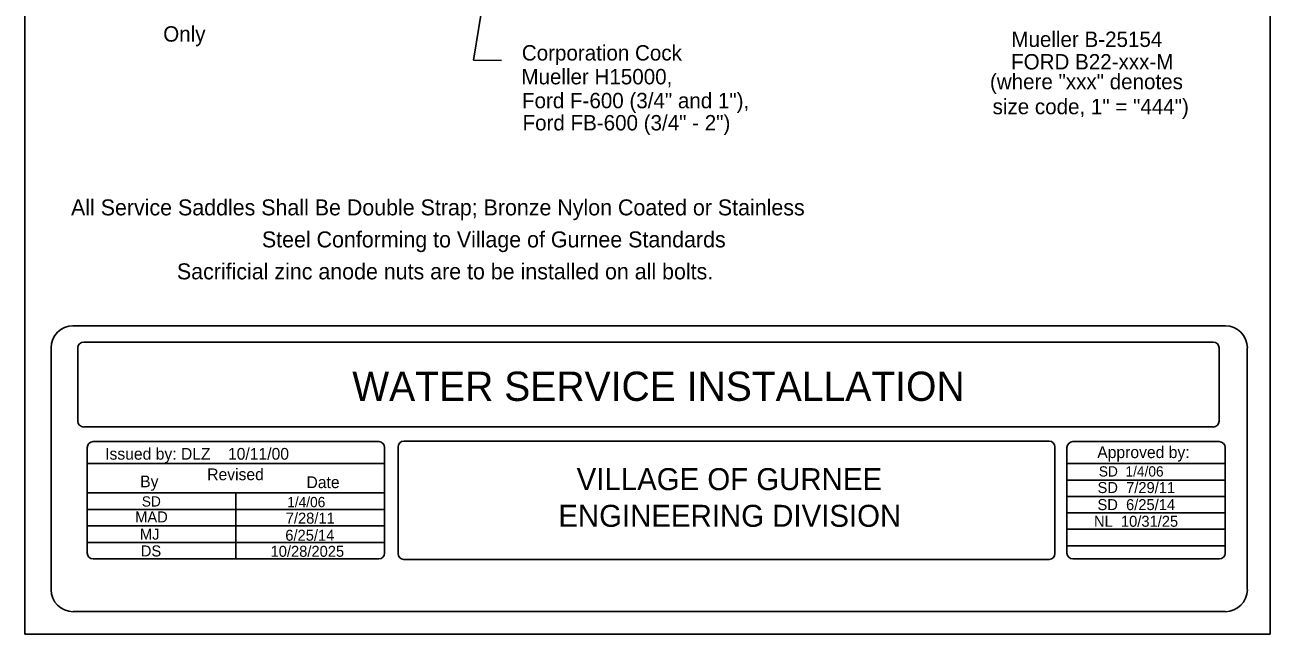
# Model space of a CAD drawing. Extents: x -1863 to -1632, y 1680 to 1979.
# Drawn here: x -1863.2 to -1631.8, y 1679.7 to 1792.9 of the extents above; entities that cross this region are included whole.
import ezdxf

# ---------------------------------------------------------------- set-up
doc = ezdxf.new("R2010")
doc.units = 0
for name, color, linetype in [('1', 7, 'Continuous'), ('Default', 7, 'Continuous'), ('Level 5', 7, 'Continuous')]:
    doc.layers.add(name, color=color, linetype=linetype)

msp = doc.modelspace()

# ---------------------------------------------------------------- linework, layer by layer
at = {"layer": '1'}
for p, q in [((-1779.86, 1786.33), (-1775.98, 1810.04)), ((-1779.86, 1786.33), (-1774.65, 1786.27)), ((-1640.07, 1736.97), (-1854.35, 1736.97)), ((-1642.32, 1733.97), (-1852.31, 1733.97)), ((-1858.36, 1687.95), (-1858.36, 1732.88)), ((-1853.39, 1732.88), (-1853.39, 1719.26)), ((-1641.23, 1732.88), (-1641.23, 1719.26)), ((-1635.99, 1732.88), (-1635.99, 1687.95)), ((-1642.32, 1718.18), (-1852.31, 1718.18)), ((-1797.46, 1715.45), (-1850.57, 1715.45)), ((-1792.79, 1715.55), (-1672.83, 1715.55)), ((-1641.18, 1715.45), (-1668.42, 1715.45)), ((-1851.66, 1694.75), (-1851.66, 1714.36)), ((-1796.37, 1694.75), (-1796.37, 1714.36)), ((-1793.88, 1694.66), (-1793.88, 1714.46)), ((-1671.74, 1714.46), (-1671.74, 1694.66)), ((-1669.51, 1714.36), (-1669.51, 1694.75)), ((-1640.1, 1694.75), (-1640.1, 1714.36)), ((-1796.37, 1711.37), (-1851.66, 1711.37)), ((-1640.1, 1711.37), (-1669.51, 1711.37)), ((-1640.1, 1708.32), (-1669.51, 1708.32)), ((-1796.37, 1705.92), (-1851.66, 1705.92)), ((-1824.02, 1693.66), (-1824.02, 1705.81)), ((-1640.1, 1705.27), (-1669.51, 1705.27)), ((-1796.37, 1702.86), (-1851.66, 1702.86)), ((-1640.1, 1702.22), (-1669.51, 1702.22)), ((-1796.37, 1699.79), (-1851.66, 1699.79)), ((-1640.1, 1699.17), (-1669.51, 1699.17)), ((-1796.37, 1696.73), (-1851.66, 1696.73)), ((-1640.1, 1696.12), (-1669.51, 1696.12)), ((-1797.46, 1693.66), (-1850.57, 1693.66)), ((-1672.83, 1693.57), (-1792.79, 1693.57)), ((-1641.18, 1693.66), (-1668.42, 1693.66)), ((-1640.07, 1683.86), (-1854.27, 1683.86))]:
    msp.add_line(p, q, dxfattribs=at)
msp.add_lwpolyline([(-1863.24, 1679.69), (-1631.75, 1679.69), (-1631.75, 1979.27), (-1863.24, 1979.27)], close=True, dxfattribs=at)
for centre, radius, start, end in [((-1854.27, 1732.88), 4.09, 90, 180), ((-1640.07, 1732.88), 4.09, 0, 90), ((-1852.31, 1732.88), 1.09, 90, 180), ((-1642.32, 1732.88), 1.09, 0, 90), ((-1852.31, 1719.26), 1.09, 180, 270), ((-1642.32, 1719.26), 1.09, 270, 360), ((-1850.57, 1714.36), 1.09, 90, 180), ((-1797.46, 1714.36), 1.09, 360, 90), ((-1792.79, 1714.46), 1.09, 90, 180), ((-1672.83, 1714.46), 1.09, 360, 90), ((-1668.42, 1714.36), 1.09, 90, 180), ((-1641.19, 1714.36), 1.09, 360, 90), ((-1850.57, 1694.75), 1.09, 180, 270), ((-1797.46, 1694.75), 1.09, 270, 360), ((-1792.79, 1694.65), 1.09, 180, 270), ((-1672.83, 1694.65), 1.09, 270, 0), ((-1668.42, 1694.75), 1.09, 180, 270), ((-1641.19, 1694.75), 1.09, 270, 0), ((-1854.27, 1687.94), 4.09, 180, 270), ((-1640.07, 1687.94), 4.09, 270, 360)]:
    msp.add_arc(centre, radius, start, end, dxfattribs=at)

# ---------------------------------------------------------------- texts
for s, height, p in [('Only', 2.86, (-1837.53, 1789.79)), ('Mueller B-25154', 2.8596, (-1679.85, 1788.8)), ('Corporation Cock', 2.8596, (-1770.86, 1786.28)), ('Mueller H15000,', 2.8596, (-1770.94, 1781.85)), ('All Service Saddles Shall Be Double Strap; Bronze Nylon Coated or Stainless ', 2.974, (-1854.67, 1757.5)), ('Steel Conforming to Village of Gurnee Standards', 2.974, (-1819.18, 1751.55)), ('Sacrificial zinc anode nuts are to be installed on all bolts.', 2.974, (-1834.98, 1745.61)), ('WATER SERVICE INSTALLATION', 5.4337, (-1802.39, 1723.03)), ('Issued by: DLZ    10/11/00', 2.1787, (-1848.32, 1712.1)), ('Approved by:', 2.1787, (-1663.88, 1712.4)), ('By', 2.179, (-1841.81, 1706.97)), ('Revised', 2.179, (-1829.35, 1708.29)), ('Date', 2.179, (-1810.89, 1706.82)), ('VILLAGE OF GURNEE', 4.0851, (-1760.66, 1706.44)), ('ENGINEERING DIVISION', 4.0851, (-1764.07, 1699.63))]:
    msp.add_text(s, height=height, dxfattribs=at).set_placement(p)
at = {"layer": 'Default'}
for s, height, p in [('FORD B22-xxx-M', 2.8596, (-1679.9, 1784.62)), ('(where "xxx" denotes', 2.8596, (-1683.83, 1780.94)), ('Ford F-600 (3/4" and 1"),', 2.8596, (-1770.83, 1777.41)), ('size code, 1" = "444")', 2.8596, (-1683.34, 1776.3)), ('Ford FB-600 (3/4" - 2")', 2.8596, (-1770.73, 1773.29)), ('SD  7/29/11', 2.0426, (-1663.83, 1705.9)), ('SD', 1.906, (-1841.51, 1703.39)), ('1/4/06', 1.906, (-1814.48, 1703.27)), ('SD  6/25/14', 2.0426, (-1663.84, 1702.73)), ('MAD', 2.043, (-1842.75, 1700.44)), ('7/28/11', 2.043, (-1814.75, 1700.22)), ('NL  10/31/25', 2.0426, (-1664.49, 1699.63)), ('MJ', 2.043, (-1841.86, 1697.24)), ('6/25/14', 2.043, (-1814.83, 1697.04)), ('DS', 2.043, (-1841.7, 1694.12)), ('10/28/2025', 2.043, (-1817.57, 1694.05))]:
    msp.add_text(s, height=height, dxfattribs=at).set_placement(p)
at = {"layer": 'Level 5'}
msp.add_text('SD  1/4/06', height=1.906, dxfattribs=at).set_placement((-1663.59, 1708.97))

doc.saveas('drawing.dxf')
